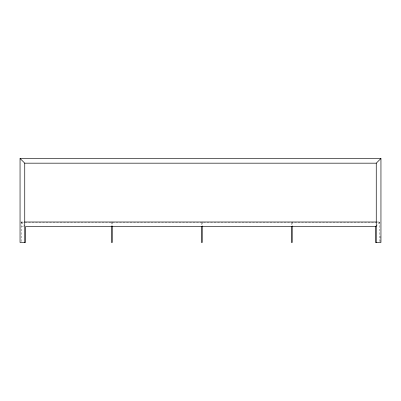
<?xml version="1.0" encoding="UTF-8"?>
<svg xmlns="http://www.w3.org/2000/svg" width="401" height="401" viewBox="0 0 401 401"><rect width="100%" height="100%" fill="white"/><g stroke="black" fill="none" stroke-linecap="round" stroke-linejoin="round"><path stroke-width="0.3" stroke-dasharray="2 1.5" d="M375.938 226.274L379.782 222.435M20.792 222.004L24.035 222.004M376.965 222.004L380.208 222.004M21.534 222.745L379.466 222.745M21.534 226.7L23.794 226.7M21.218 222.435L25.047 226.264M380.208 236.259L380.208 242.525M379.466 222.004L379.466 242.525M292.209 222.004L292.209 225.838M291.467 222.745L291.467 225.838M202.229 222.004L202.229 225.838M201.487 222.745L201.487 225.838M112.255 222.004L112.255 225.838M111.513 222.004L111.513 226.7M21.534 222.004L21.534 242.525"/><path stroke-width="0.6" d="M375.511 226.7L25.489 226.7L25.489 242.525L20.05 242.525L20.05 158.475L24.747 163.172L376.253 163.172L380.95 158.475L380.95 242.525L375.511 242.525L375.511 226.7L376.364 225.848M20.05 158.475L380.95 158.475M24.546 222.004L376.454 222.004M376.253 163.172L376.253 242.525M292.209 226.455L292.209 242.525L291.467 242.525L291.467 226.455M202.229 226.455L202.229 242.525L201.487 242.525L201.487 226.455M112.255 226.455L112.255 242.525L111.513 242.525L111.513 226.455M24.747 163.172L24.747 242.525"/></g></svg>
